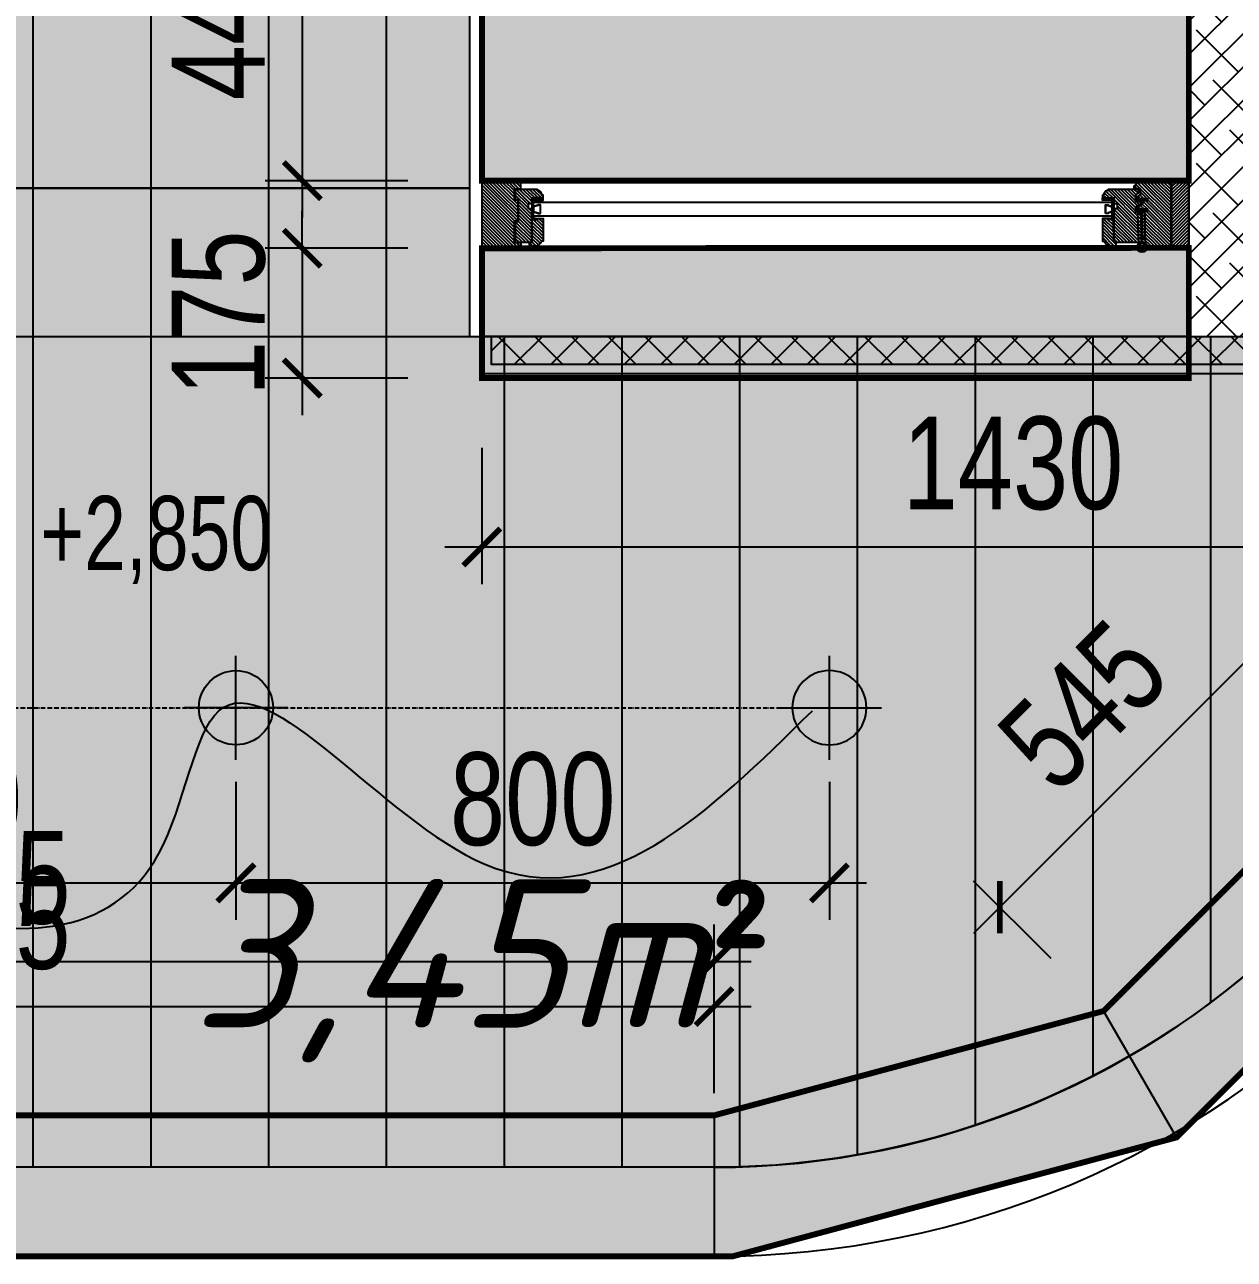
# Model space of a CAD drawing. Header units: metres. Extents: x -577923 to -19598, y 119734 to 247764.
# Drawn here: x -547382 to -545751, y 182324 to 183989 of the extents above; entities that cross this region are included whole.
import ezdxf
from ezdxf.enums import TextEntityAlignment as Align

# ---------------------------------------------------------------- set-up
doc = ezdxf.new("R2010")
doc.units = ezdxf.units.M
doc.linetypes.add('ACAD_ISO10W100', pattern=[18, 12, -3, 0, -3])
for name, color, linetype in [('ceiling', 232, 'Continuous'), ('ceiling dim', 4, 'Continuous'), ('dim', 4, 'Continuous'), ('doors & windows', 4, 'Continuous'), ('electricity', 61, 'Continuous'), ('floor', 172, 'Continuous'), ('floor hatch', 252, 'Continuous'), ('Gypsum_wall', 3, 'Continuous'), ('light', 230, 'Continuous'), ('Marks ceiling', 4, 'Continuous'), ('wall', 5, 'Continuous'), ('windows', 7, 'Continuous')]:
    doc.layers.add(name, color=color, linetype=linetype)
doc.styles.add('ISO', font='isocpeui.ttf')
doc.styles.add('KOTE', font='romrust.shx', dxfattribs={"width": 0.8})
doc.dimstyles.new('ayala 50', dxfattribs={"dimscale": 50, "dimtxt": 2.5, "dimasz": 1, "dimexe": 1, "dimexo": 2, "dimgap": 1, "dimtad": 1, "dimdec": 0, "dimzin": 9, "dimdsep": 46, "dimtxsty": 'KOTE', "dimblk": 'ARCHTICK', "dimcen": 0, "dimdle": 1, "dimclrd": 4, "dimclre": 4, "dimclrt": 3, "dimadec": 0, "dimazin": 0, "dimtfac": 0.666667, "dimtdec": 0, "dimtix": 1, "dimtmove": 2, "dimatfit": 0, "dimfxl": 1, "dimtvp": 1, "dimtolj": 1, "dimarcsym": 0})

# ---------------------------------------------------------------- blocks, each defined once
blk = doc.blocks.new('downlight')
at = {"color": 0}
for p, q in [((0, 10.5), (0, -10.5)), ((-10.5, 0), (10.5, 0))]:
    blk.add_line(p, q, dxfattribs=at)
blk.add_circle((0, 0), 7.5, dxfattribs=at)
blk = doc.blocks.new('_ArchTick')
at = {"color": 0, "linetype": 'ByBlock', "const_width": 0.15}
blk.add_lwpolyline([(-0.5, -0.5), (0.5, 0.5)], dxfattribs=at)
blk = doc.blocks.new('*D765')
at = {"layer": 'ceiling dim', "color": 4, "linetype": 'ByBlock', "lineweight": -2, "transparency": 16777216}
for p, q in [((-547896.7, 182967.8), (-547896.7, 182781.7)), ((-547096.7, 182967.8), (-547096.7, 182781.7)), ((-547946.7, 182831.7), (-547046.7, 182831.7))]:
    blk.add_line(p, q, dxfattribs=at)
at = {"layer": 'Defpoints', "color": 0, "linetype": 'ByBlock', "transparency": 16777216}
for p in [(-547896.7, 183067.8), (-547096.7, 183067.8), (-547096.7, 182831.7)]:
    blk.add_point(p, dxfattribs=at)
at = {"layer": 'ceiling dim', "color": 4, "linetype": 'ByBlock', "lineweight": -2, "transparency": 16777216, "xscale": 50, "yscale": 50, "zscale": 50, "rotation": 180}
blk.add_blockref('_ArchTick', (-547896.7, 182831.7), dxfattribs=at)
at = {"layer": 'ceiling dim', "color": 4, "linetype": 'ByBlock', "lineweight": -2, "transparency": 16777216, "xscale": 50, "yscale": 50, "zscale": 50}
blk.add_blockref('_ArchTick', (-547096.7, 182831.7), dxfattribs=at)
at = {"layer": 'ceiling dim', "color": 3, "linetype": 'ByBlock', "transparency": 16777216, "insert": (-547496.7, 182944.2), "char_height": 125, "attachment_point": 5, "style": 'KOTE'}
blk.add_mtext('\\A1;800', dxfattribs=at)
blk = doc.blocks.new('*D766')
at = {"layer": 'ceiling dim', "color": 4, "linetype": 'ByBlock', "lineweight": -2, "transparency": 16777216}
for p, q in [((-547096.7, 182967.8), (-547096.7, 182781.7)), ((-546296.7, 182967.8), (-546296.7, 182781.7)), ((-547146.7, 182831.7), (-546246.7, 182831.7))]:
    blk.add_line(p, q, dxfattribs=at)
at = {"layer": 'Defpoints', "color": 0, "linetype": 'ByBlock', "transparency": 16777216}
for p in [(-547096.7, 183067.8), (-546296.7, 183067.8), (-546296.7, 182831.7)]:
    blk.add_point(p, dxfattribs=at)
at = {"layer": 'ceiling dim', "color": 4, "linetype": 'ByBlock', "lineweight": -2, "transparency": 16777216, "xscale": 50, "yscale": 50, "zscale": 50, "rotation": 180}
blk.add_blockref('_ArchTick', (-547096.7, 182831.7), dxfattribs=at)
at = {"layer": 'ceiling dim', "color": 4, "linetype": 'ByBlock', "lineweight": -2, "transparency": 16777216, "xscale": 50, "yscale": 50, "zscale": 50}
blk.add_blockref('_ArchTick', (-546296.7, 182831.7), dxfattribs=at)
at = {"layer": 'ceiling dim', "color": 3, "linetype": 'ByBlock', "transparency": 16777216, "insert": (-546696.7, 182944.2), "char_height": 125, "attachment_point": 5, "style": 'KOTE'}
blk.add_mtext('\\A1;800', dxfattribs=at)
blk = doc.blocks.new('*D1176')
at = {"layer": 'Defpoints', "color": 0, "linetype": 'ByBlock', "transparency": 16777216}
for p in [(-546452.2, 182664.9), (-548484.7, 182448.3), (-546452.2, 182448.3)]:
    blk.add_point(p, dxfattribs=at)
at = {"layer": 'dim', "color": 4, "linetype": 'ByBlock', "lineweight": -2, "transparency": 16777216}
for p, q in [((-548484.7, 182548.3), (-548484.7, 182714.9)), ((-546452.2, 182548.3), (-546452.2, 182714.9)), ((-548534.7, 182664.9), (-546402.2, 182664.9))]:
    blk.add_line(p, q, dxfattribs=at)
at = {"layer": 'dim', "color": 4, "linetype": 'ByBlock', "lineweight": -2, "transparency": 16777216, "xscale": 50, "yscale": 50, "zscale": 50, "rotation": 180}
blk.add_blockref('_ArchTick', (-548484.7, 182664.9), dxfattribs=at)
at = {"layer": 'dim', "color": 4, "linetype": 'ByBlock', "lineweight": -2, "transparency": 16777216, "xscale": 50, "yscale": 50, "zscale": 50}
blk.add_blockref('_ArchTick', (-546452.2, 182664.9), dxfattribs=at)
at = {"layer": 'dim', "color": 3, "linetype": 'ByBlock', "transparency": 16777216, "insert": (-547468.4, 182777.4), "char_height": 125, "attachment_point": 5, "style": 'KOTE'}
blk.add_mtext('\\A1;2035', dxfattribs=at)
blk = doc.blocks.new('*D1178')
at = {"layer": 'Defpoints', "color": 0, "linetype": 'ByBlock', "transparency": 16777216}
for p in [(-546765.2, 183518.3), (-545333.3, 183518.3), (-546765.2, 183284.5)]:
    blk.add_point(p, dxfattribs=at)
at = {"layer": 'dim', "color": 4, "linetype": 'ByBlock', "lineweight": -2, "transparency": 16777216}
for p, q in [((-546765.2, 183418.3), (-546765.2, 183234.5)), ((-545333.3, 183418.3), (-545333.3, 183234.5)), ((-545283.3, 183284.5), (-546815.2, 183284.5))]:
    blk.add_line(p, q, dxfattribs=at)
at = {"layer": 'dim', "color": 4, "linetype": 'ByBlock', "lineweight": -2, "transparency": 16777216, "xscale": 50, "yscale": 50, "zscale": 50, "rotation": 180}
blk.add_blockref('_ArchTick', (-546765.2, 183284.5), dxfattribs=at)
at = {"layer": 'dim', "color": 4, "linetype": 'ByBlock', "lineweight": -2, "transparency": 16777216, "xscale": 50, "yscale": 50, "zscale": 50}
blk.add_blockref('_ArchTick', (-545333.3, 183284.5), dxfattribs=at)
at = {"layer": 'dim', "color": 3, "linetype": 'ByBlock', "transparency": 16777216, "insert": (-546049.2, 183397), "char_height": 125, "attachment_point": 5, "style": 'KOTE'}
blk.add_mtext('\\A1;1430', dxfattribs=at)
blk = doc.blocks.new('Joint-K7335')
at = {"layer": 'windows', "color": 7}
for points in [[(3.9, 10.7, -0.206505), (4.5, 11.8, -0.277528), (4.6, 11.7), (4.7, 11.5, 0.626267), (5.4, 11.5, 0.131441), (5.5, 11.7), (5.5, 18, 0.509109), (4.6, 18.4, -0.294424), (2, 18.3, 0.173488), (1.3, 18.5), (0, 18.5), (0, 2.1, 0.415334), (1.2, 0.9, 0.048115), (1.5, 0.9, 0.113375), (1.5, 1), (4, 2.8, 0.235966), (4, 2.9), (4, 3.3, 0.247659), (4, 3.4, 0.287937), (3.6, 3.4), (1.8, 2.3, -0.576722), (1.5, 2.5), (1.5, 3.3, -0.235966), (1.6, 3.5), (4, 5.3, 0.235966), (4, 5.3), (4, 5.7, 0.247659), (4, 5.8, 0.287937), (3.6, 5.8), (1.8, 4.8, -0.576722), (1.5, 5), (1.5, 6.3, -0.384094), (2.6, 7.5, -0.021813), (2.7, 7.5), (6.5, 7.5), (6.5, 7.6, 0.333043), (5.7, 8.5, -0.293245), (5.3, 8.9, 0.008528), (5.2, 9.3, 0.265517), (5, 9.5, 0.023748), (4.8, 9.5, -0.356149), (3.9, 10.7, -0.356149)], [(3.2, 10.8, 0.355005), (4.6, 8.8, -0.567624), (4.7, 8.8, -0.24708), (4.4, 8.7), (2.2, 9, -0.351704), (1.2, 10.1), (1.2, 12.9, -0.414214), (1.5, 13.2), (1.6, 13.2, 0.277073), (1.9, 13.4), (3.7, 16.8, -0.041112), (3.8, 17), (4.1, 17.7, -0.50666), (4.6, 17.7, -0.2771), (4.6, 17.5), (4.6, 13.3, 0.213422), (4.7, 13.1, -0.886227), (4.4, 12.6, 0.250571), (3.2, 10.8)]]:
    blk.add_lwpolyline(points, format="xyb", dxfattribs=at)
blk.add_lwpolyline([(1.6, 17.8, 0.632714), (1, 17.6), (1, 14.2, 0.78091), (1.6, 14.1), (3.2, 17.1, -0.117333), (3.3, 17.2, 1.218085), (3, 17.5, -0.285776), (2.7, 17.3, -0.145588)], format="xyb", close=True, dxfattribs=at)
blk = doc.blocks.new('*D1210')
at = {"layer": 'Defpoints', "color": 0, "linetype": 'ByBlock', "transparency": 16777216}
for p in [(-546765.2, 183687.2), (-547007.3, 183512.2), (-546765.2, 183512.2)]:
    blk.add_point(p, dxfattribs=at)
at = {"layer": 'windows', "color": 4, "linetype": 'ByBlock', "lineweight": -2, "transparency": 16777216}
for p, q in [((-547007.3, 183687.2), (-547007.3, 183737.2)), ((-546865.2, 183687.2), (-547057.3, 183687.2)), ((-547007.3, 183687.2), (-547007.3, 183512.2)), ((-546865.2, 183512.2), (-547057.3, 183512.2)), ((-547007.3, 183512.2), (-547007.3, 183462.2))]:
    blk.add_line(p, q, dxfattribs=at)
at = {"layer": 'windows', "color": 4, "linetype": 'ByBlock', "lineweight": -2, "transparency": 16777216, "xscale": 50, "yscale": 50, "zscale": 50}
for p, rotation in [((-547007.3, 183687.2), 270), ((-547007.3, 183512.2), 90)]:
    blk.add_blockref('_ArchTick', p, dxfattribs=dict(at, rotation=rotation))
at = {"layer": 'windows', "color": 3, "linetype": 'ByBlock', "transparency": 16777216, "insert": (-547119.8, 183599.7), "char_height": 125, "attachment_point": 5, "rotation": 90, "style": 'KOTE'}
blk.add_mtext('\\A1;175', dxfattribs=at)
blk = doc.blocks.new('*D1211')
at = {"layer": 'Defpoints', "color": 0, "linetype": 'ByBlock', "transparency": 16777216}
for p in [(-546765.2, 184218.3), (-547007.3, 183778.3), (-546765.2, 183778.3)]:
    blk.add_point(p, dxfattribs=at)
at = {"layer": 'windows', "color": 4, "linetype": 'ByBlock', "lineweight": -2, "transparency": 16777216}
for p, q in [((-547007.3, 184268.3), (-547007.3, 183728.3)), ((-546865.2, 184218.3), (-547057.3, 184218.3)), ((-546865.2, 183778.3), (-547057.3, 183778.3))]:
    blk.add_line(p, q, dxfattribs=at)
at = {"layer": 'windows', "color": 4, "linetype": 'ByBlock', "lineweight": -2, "transparency": 16777216, "xscale": 50, "yscale": 50, "zscale": 50}
for p, rotation in [((-547007.3, 184218.3), 90), ((-547007.3, 183778.3), 270)]:
    blk.add_blockref('_ArchTick', p, dxfattribs=dict(at, rotation=rotation))
at = {"layer": 'windows', "color": 3, "linetype": 'ByBlock', "transparency": 16777216, "insert": (-547119.8, 183998.3), "char_height": 125, "attachment_point": 5, "rotation": 90, "style": 'KOTE'}
blk.add_mtext('\\A1;440', dxfattribs=at)
blk = doc.blocks.new('*D1224')
at = {"layer": 'Defpoints', "color": 0, "linetype": 'ByBlock', "transparency": 16777216}
for p in [(-546452.2, 182725.7), (-548484.7, 182518.3), (-546452.2, 182518.3)]:
    blk.add_point(p, dxfattribs=at)
at = {"layer": 'windows', "color": 4, "linetype": 'ByBlock', "lineweight": -2, "transparency": 16777216}
for p, q in [((-548484.7, 182618.3), (-548484.7, 182775.7)), ((-546452.2, 182618.3), (-546452.2, 182775.7)), ((-548534.7, 182725.7), (-546402.2, 182725.7))]:
    blk.add_line(p, q, dxfattribs=at)
at = {"layer": 'windows', "color": 4, "linetype": 'ByBlock', "lineweight": -2, "transparency": 16777216, "xscale": 50, "yscale": 50, "zscale": 50, "rotation": 180}
blk.add_blockref('_ArchTick', (-548484.7, 182725.7), dxfattribs=at)
at = {"layer": 'windows', "color": 4, "linetype": 'ByBlock', "lineweight": -2, "transparency": 16777216, "xscale": 50, "yscale": 50, "zscale": 50}
blk.add_blockref('_ArchTick', (-546452.2, 182725.7), dxfattribs=at)
at = {"layer": 'windows', "color": 3, "linetype": 'ByBlock', "transparency": 16777216, "insert": (-547468.4, 182838.2), "char_height": 125, "attachment_point": 5, "style": 'KOTE'}
blk.add_mtext('\\A1;2035', dxfattribs=at)
blk = doc.blocks.new('*D1225')
at = {"layer": 'Defpoints', "color": 0, "linetype": 'ByBlock', "transparency": 16777216}
for p in [(-545542.8, 183043.3), (-546067.1, 182798.9), (-545927.2, 182658.9)]:
    blk.add_point(p, dxfattribs=at)
at = {"layer": 'windows', "color": 4, "linetype": 'ByBlock', "lineweight": -2, "transparency": 16777216}
for p, q in [((-545647.4, 183218.6), (-546102.5, 182763.5)), ((-545613.5, 183114), (-545718.1, 183218.6)), ((-545997.9, 182729.7), (-546102.5, 182834.2))]:
    blk.add_line(p, q, dxfattribs=at)
at = {"layer": 'windows', "color": 4, "linetype": 'ByBlock', "lineweight": -2, "transparency": 16777216, "xscale": 50, "yscale": 50, "zscale": 50}
for p, rotation in [((-545682.8, 183183.2), 45.0000000000195), ((-546067.1, 182798.9), 225.0000000000195)]:
    blk.add_blockref('_ArchTick', p, dxfattribs=dict(at, rotation=rotation))
at = {"layer": 'windows', "color": 3, "linetype": 'ByBlock', "transparency": 16777216, "insert": (-545954.5, 183070.6), "char_height": 125, "attachment_point": 5, "rotation": 45, "style": 'KOTE'}
blk.add_mtext('\\A1;545', dxfattribs=at)

msp = doc.modelspace()

# ---------------------------------------------------------------- hatches: boundary and pattern name
at = {"layer": 'doors & windows'}
h = msp.add_hatch(dxfattribs=at)
h.set_pattern_fill('ANSI31', color=4, angle=-90, style=0)
h.set_pattern_definition([(135, (-422780.3542, 176625.2878), (2.24506403, 2.24506403), [])])
edge = h.paths.add_edge_path()
edge.add_line((-546698, 183755.2), (-546682.7, 183755.2))
edge.add_line((-546682.7, 183755.2), (-546682.7, 183759))
edge.add_line((-546682.7, 183759), (-546684.2, 183759))
edge.add_arc((-546690.2, 183759), 6, 0, 90)
edge.add_line((-546690.2, 183765), (-546690.2, 183766.5))
edge.add_line((-546690.2, 183766.5), (-546720.2, 183766.5))
edge.add_line((-546720.2, 183766.5), (-546720.2, 183753))
edge.add_line((-546720.2, 183753), (-546716.4, 183753))
edge.add_line((-546716.4, 183753), (-546716.4, 183723))
edge.add_line((-546716.4, 183723), (-546720.2, 183723))
edge.add_line((-546720.2, 183723), (-546720.2, 183695.5))
edge.add_line((-546720.2, 183695.5), (-546698, 183695.5))
edge.add_line((-546698, 183695.5), (-546698, 183740.2))
edge.add_line((-546698, 183740.2), (-546702.5, 183740.2))
edge.add_line((-546702.5, 183740.2), (-546702.5, 183747.7))
edge.add_line((-546702.5, 183747.7), (-546698, 183747.7))
edge.add_line((-546698, 183747.7), (-546698, 183755.2))
h.paths.add_polyline_path([(-546712.7, 183767.5), (-546712.7, 183778.3), (-546765.2, 183778.3), (-546765.2, 183687.2), (-546712.7, 183687.2), (-546712.7, 183694.5), (-546721.2, 183694.5), (-546721.2, 183724), (-546716.4, 183724), (-546716.4, 183752), (-546721.2, 183752), (-546721.2, 183767.5)])
edge = h.paths.add_edge_path()
edge.add_line((-546697.3, 183725.8), (-546692, 183725.8))
edge.add_line((-546692, 183725.8), (-546692, 183727.3))
edge.add_line((-546692, 183727.3), (-546682.7, 183727.3))
edge.add_line((-546682.7, 183727.3), (-546682.7, 183696.8))
edge.add_arc((-546682.7, 183692.9), 3.87, 88.7048, 161.2792)
edge.add_arc((-546690.1, 183695.4), 3.87, 268.7048, 341.2792, ccw=False)
edge.add_line((-546690.2, 183691.5), (-546690.2, 183690.2))
edge.add_line((-546690.2, 183690.2), (-546700.5, 183690.2))
edge.add_line((-546700.5, 183690.2), (-546701.4, 183695.3))
edge.add_line((-546701.4, 183695.3), (-546697.3, 183695.3))
edge.add_line((-546697.3, 183695.3), (-546697.3, 183725.8))
h = msp.add_hatch(dxfattribs=at)
h.set_pattern_fill('ANSI31', color=4, angle=-90, style=0)
h.set_pattern_definition([(135, (-422822.8542, 176625.2878), (2.24506403, 2.24506403), [])])
edge = h.paths.add_edge_path()
edge.add_line((-545877.2, 183750), (-545883.5, 183750))
edge.add_line((-545883.5, 183750), (-545883.5, 183759.7))
edge.add_line((-545883.5, 183759.7), (-545880.5, 183761.5))
edge.add_arc((-545881.3, 183762.8), 1.5, 300.1137, 360)
edge.add_line((-545879.8, 183762.8), (-545879.8, 183766.1))
edge.add_line((-545879.8, 183766.1), (-545880.2, 183766.5))
edge.add_line((-545880.2, 183766.5), (-545921, 183766.5))
edge.add_line((-545921, 183766.5), (-545921, 183765))
edge.add_arc((-545921, 183759), 6, 90, 180)
edge.add_line((-545927, 183759), (-545928.5, 183759))
edge.add_line((-545928.5, 183759), (-545928.5, 183755.2))
edge.add_line((-545928.5, 183755.2), (-545913.2, 183755.2))
edge.add_line((-545913.2, 183755.2), (-545913.2, 183747.7))
edge.add_line((-545913.2, 183747.7), (-545908.7, 183747.7))
edge.add_line((-545908.7, 183747.7), (-545908.7, 183740.2))
edge.add_line((-545908.7, 183740.2), (-545913.2, 183740.2))
edge.add_line((-545913.2, 183740.2), (-545913.2, 183695.5))
edge.add_line((-545913.2, 183695.5), (-545876.4, 183695.5))
edge.add_line((-545876.4, 183695.5), (-545876, 183695.9))
edge.add_line((-545876, 183695.9), (-545876.6, 183735.7))
edge.add_line((-545876.6, 183735.7), (-545876.9, 183736.1))
edge.add_line((-545876.9, 183736.1), (-545883.5, 183736.1))
edge.add_line((-545883.5, 183736.1), (-545883.5, 183742.9))
edge.add_line((-545883.5, 183742.9), (-545876.8, 183747))
edge.add_line((-545876.8, 183747), (-545876.8, 183749.6))
edge.add_line((-545876.8, 183749.6), (-545877.2, 183750))
edge = h.paths.add_edge_path()
edge.add_line((-545913.9, 183726), (-545919.2, 183726))
edge.add_line((-545919.2, 183726), (-545919.2, 183727.5))
edge.add_line((-545919.2, 183727.5), (-545928.5, 183727.5))
edge.add_line((-545928.5, 183727.5), (-545928.5, 183697))
edge.add_arc((-545928.4, 183693.1), 3.87, 18.7208, 91.2952, ccw=False)
edge.add_arc((-545921.1, 183695.6), 3.87, 198.7208, 271.2952)
edge.add_line((-545921, 183691.7), (-545921, 183690.2))
edge.add_line((-545921, 183690.2), (-545910.7, 183690.2))
edge.add_line((-545910.7, 183690.2), (-545909.8, 183695.5))
edge.add_line((-545909.8, 183695.5), (-545913.5, 183695.5))
edge.add_line((-545913.5, 183695.5), (-545913.9, 183726))
edge = h.paths.add_edge_path()
edge.add_line((-545874.9, 183734.8), (-545874.9, 183695.5))
edge.add_arc((-545874.9, 183688.7), 6.75, 0, 90, ccw=False)
edge.add_line((-545868.2, 183688.7), (-545868.2, 183687.8))
edge.add_line((-545868.2, 183687.8), (-545835.2, 183687.8))
edge.add_line((-545835.2, 183687.8), (-545835.2, 183778.3))
edge.add_line((-545835.2, 183778.3), (-545878.7, 183778.3))
edge.add_line((-545878.7, 183778.3), (-545878.7, 183776.8))
edge.add_arc((-545878.7, 183770.8), 6, 90, 180)
edge.add_line((-545884.7, 183770.8), (-545886.2, 183770.8))
edge.add_line((-545886.2, 183770.8), (-545886.2, 183767.6))
edge.add_line((-545886.2, 183767.6), (-545877.9, 183767.6))
edge.add_line((-545877.9, 183767.6), (-545877.9, 183758.6))
edge.add_line((-545877.9, 183758.6), (-545881.7, 183756.4))
edge.add_line((-545881.7, 183756.4), (-545881.7, 183754.5))
edge.add_line((-545881.7, 183754.5), (-545881.3, 183754.1))
edge.add_line((-545881.3, 183754.1), (-545867.8, 183754.1))
edge.add_line((-545867.8, 183754.1), (-545867.8, 183751.1))
edge.add_line((-545867.8, 183751.1), (-545873.4, 183751.1))
edge.add_line((-545873.4, 183751.1), (-545873.4, 183748.6))
edge.add_line((-545873.4, 183748.6), (-545874.9, 183748.6))
edge.add_line((-545874.9, 183748.6), (-545874.9, 183746.5))
edge.add_line((-545874.9, 183746.5), (-545881.7, 183742.5))
edge.add_line((-545881.7, 183742.5), (-545881.7, 183740.6))
edge.add_line((-545881.7, 183740.6), (-545881.3, 183740.2))
edge.add_line((-545881.3, 183740.2), (-545867.8, 183740.2))
edge.add_line((-545867.8, 183740.2), (-545867.8, 183737.2))
edge.add_line((-545867.8, 183737.2), (-545873.4, 183737.2))
edge.add_line((-545873.4, 183737.2), (-545873.4, 183734.8))
h = msp.add_hatch(dxfattribs=at)
h.set_pattern_fill('ANSI31', color=4, angle=-1e-14, style=0)
h.paths.add_polyline_path([(-545812.2, 183778.3), (-545836.4, 183778.3), (-545836.4, 183687.8), (-545812.2, 183687.8)])
at = {"layer": 'doors & windows', "ltscale": 10}
h = msp.add_hatch(dxfattribs=at)
h.set_pattern_fill('BRASS', color=4, scale=0.225, angle=-135, style=0)
h.set_pattern_definition([(315, (-548694.9339, 183151.0607), (1.0102788, 1.0102788), []), (315, (-548694.4288, 183151.5659), (1.0102788, 1.0102788), [0.714375, -0.3571875])])
h.paths.add_polyline_path([(-546694.7, 183755.2), (-546694.7, 183752.2), (-546685.7, 183752.2), (-546685.7, 183755.2)])
h = msp.add_hatch(dxfattribs=at)
h.set_pattern_fill('ANGLE', color=4, scale=0.1125, angle=-135, style=0)
h.set_pattern_definition([(315, (-548694.9339, 183151.0607), (0.55565335, 0.55565335), [0.5715, -0.2143125]), (45, (-548694.9339, 183151.0607), (-0.55565335, 0.55565335), [0.5715, -0.2143125])])
h.paths.add_polyline_path([(-546685.7, 183755.2), (-546685.7, 183752.2), (-546682.7, 183752.2), (-546682.7, 183755.2)])
h = msp.add_hatch(dxfattribs=at)
h.set_pattern_fill('ANGLE', color=4, scale=0.1125, angle=-135, style=0)
h.set_pattern_definition([(225, (-543916.2561, 183151.0607), (-0.55565335, 0.55565335), [0.5715, -0.2143125]), (135, (-543916.2561, 183151.0607), (0.55565335, 0.55565335), [0.5715, -0.2143125])])
h.paths.add_polyline_path([(-545925.5, 183755.2), (-545925.5, 183752.2), (-545928.5, 183752.2), (-545928.5, 183755.2)])
h = msp.add_hatch(dxfattribs=at)
h.set_pattern_fill('BRASS', color=4, scale=0.225, angle=-135, style=0)
h.set_pattern_definition([(225, (-543916.256, 183151.0607), (-1.0102788, 1.0102788), []), (225, (-543916.7612, 183151.5659), (-1.0102788, 1.0102788), [0.714375, -0.3571875])])
h.paths.add_polyline_path([(-545916.5, 183755.2), (-545916.5, 183752.2), (-545925.5, 183752.2), (-545925.5, 183755.2)])
h = msp.add_hatch(dxfattribs=at)
h.set_pattern_fill('ANGLE', color=4, scale=0.1125, angle=-135, style=0)
h.set_pattern_definition([(315, (-548694.9339, 183141.3107), (0.55565335, 0.55565335), [0.5715, -0.2143125]), (45, (-548694.9339, 183141.3107), (-0.55565335, 0.55565335), [0.5715, -0.2143125])])
edge = h.paths.add_edge_path()
edge.add_line((-546698, 183727.5), (-546695.8, 183727.5))
edge.add_line((-546695.8, 183727.5), (-546695.8, 183729))
edge.add_ellipse((-546696.9, 183728.7), major_axis=(-0.823, 0.823), ratio=1, start_angle=239.793, end_angle=390.207)
edge.add_line((-546698, 183729), (-546698, 183727.5))
h = msp.add_hatch(dxfattribs=at)
h.set_pattern_fill('ANGLE', color=4, scale=0.1125, angle=-135, style=0)
h.set_pattern_definition([(315, (-548699.0589, 183141.3107), (0.55565335, 0.55565335), [0.5715, -0.2143125]), (45, (-548699.0589, 183141.3107), (-0.55565335, 0.55565335), [0.5715, -0.2143125])])
edge = h.paths.add_edge_path()
edge.add_line((-546697.6, 183726), (-546693.2, 183726))
edge.add_ellipse((-546693.7, 183726.7), major_axis=(0.663, 0.663), ratio=1, start_angle=261.8699, end_angle=368.1301)
edge.add_line((-546693.2, 183727.5), (-546697.6, 183727.5))
edge.add_ellipse((-546697.1, 183726.7), major_axis=(0.655, 0.655), ratio=1, start_angle=80.8841, end_angle=189.1159)
h = msp.add_hatch(dxfattribs=at)
h.set_pattern_fill('ANGLE', color=4, scale=0.1125, angle=-135, style=0)
h.set_pattern_definition([(225, (-543912.1311, 183141.3107), (-0.55565335, 0.55565335), [0.5715, -0.2143125]), (135, (-543912.1311, 183141.3107), (0.55565335, 0.55565335), [0.5715, -0.2143125])])
edge = h.paths.add_edge_path()
edge.add_line((-545913.5, 183726), (-545918, 183726))
edge.add_ellipse((-545917.5, 183726.7), major_axis=(-0.663, 0.663), ratio=1, start_angle=-8.1301, end_angle=98.1301, ccw=False)
edge.add_line((-545918, 183727.5), (-545913.5, 183727.5))
edge.add_ellipse((-545914.1, 183726.7), major_axis=(-0.655, 0.655), ratio=1, start_angle=170.8841, end_angle=279.1159, ccw=False)
h = msp.add_hatch(dxfattribs=at)
h.set_pattern_fill('ANGLE', color=4, scale=0.1125, angle=-135, style=0)
h.set_pattern_definition([(225, (-543916.2561, 183141.3107), (-0.55565335, 0.55565335), [0.5715, -0.2143125]), (135, (-543916.2561, 183141.3107), (0.55565335, 0.55565335), [0.5715, -0.2143125])])
edge = h.paths.add_edge_path()
edge.add_line((-545913.2, 183727.5), (-545915.4, 183727.5))
edge.add_line((-545915.4, 183727.5), (-545915.4, 183729))
edge.add_ellipse((-545914.3, 183728.7), major_axis=(0.823, 0.823), ratio=1, start_angle=-30.207, end_angle=120.207, ccw=False)
edge.add_line((-545913.2, 183729), (-545913.2, 183727.5))
at = {"layer": 'floor hatch'}
h = msp.add_hatch(dxfattribs=at)
h.set_pattern_fill('ANSI31', color=256, scale=50, angle=45, style=0)
h.paths.add_polyline_path([(-548272.2, 187673.3), (-547522.2, 187673.3), (-547522.2, 187693.3), (-546592.2, 187693.3), (-546592.2, 187673.3), (-545412.2, 187673.3), (-545412.2, 187488.3), (-544867.2, 187488.3), (-544867.2, 187888.3), (-540992.2, 187888.3), (-540992.2, 187478.3), (-540832.2, 187478.3), (-540832.2, 187283), (-540487.4, 187283), (-540487.9, 186493.3), (-540637.2, 186493.3), (-540637.2, 185638.3), (-540832.2, 185638.3), (-540832.2, 184738.3), (-540992.2, 184738.3), (-540992.2, 184238.3), (-544867.2, 184238.3), (-544867.2, 184818.3), (-545412.2, 184818.3), (-545412.2, 184188.3), (-545817.2, 184188.3), (-545817.2, 184008.3), (-546781.7, 184008.3), (-546781.7, 183768.3), (-547472.7, 183768.3), (-547472.7, 184188.3), (-548272.2, 184188.3)])
at = {"layer": 'floor hatch', "linetype": 'ByBlock', "true_color": 0xcfcfb4}
msp.add_hatch(color=9, dxfattribs=at).paths.add_polyline_path([(-548272.2, 187673.3), (-547522.2, 187673.3), (-547522.2, 187693.3), (-546592.2, 187693.3), (-546592.2, 187673.3), (-545412.2, 187673.3), (-545412.2, 187488.3), (-544867.2, 187488.3), (-544867.2, 187888.3), (-540992.2, 187888.3), (-540992.2, 187478.3), (-540832.2, 187478.3), (-540832.2, 187283), (-540487.4, 187283), (-540487.9, 186493.3), (-540637.2, 186493.3), (-540637.2, 185638.3), (-540832.2, 185638.3), (-540832.2, 184738.3), (-540992.2, 184738.3), (-540992.2, 184238.3), (-544867.2, 184238.3), (-544867.2, 184818.3), (-545412.2, 184818.3), (-545412.2, 184188.3), (-545817.2, 184188.3), (-545817.2, 184008.3), (-546781.7, 184008.3), (-546781.7, 183768.3), (-547472.7, 183768.3), (-547472.7, 184188.3), (-548272.2, 184188.3)])
at = {"layer": 'floor hatch'}
h = msp.add_hatch(dxfattribs=at)
h.set_pattern_fill('ANSI31', color=256, scale=50, angle=45, style=0)
edge = h.paths.add_edge_path()
edge.add_line((-548497.2, 183568.3), (-547472.7, 183568.3))
edge.add_line((-547472.7, 183568.3), (-547472.7, 183768.3))
edge.add_line((-547472.7, 183768.3), (-546781.7, 183768.3))
edge.add_line((-546781.7, 183768.3), (-546781.7, 183568.3))
edge.add_line((-546781.7, 183568.3), (-545332.2, 183568.3))
edge.add_arc((-546452.2, 183568.3), 1120, -90, 0, ccw=False)
edge.add_line((-546452.2, 182448.3), (-548497.2, 182448.3))
edge.add_line((-548497.2, 182448.3), (-548497.2, 183568.3))
at = {"layer": 'floor hatch', "linetype": 'ByBlock', "true_color": 0xcfcfb4}
h = msp.add_hatch(color=9, dxfattribs=at)
edge = h.paths.add_edge_path()
edge.add_line((-548497.2, 183568.3), (-547472.7, 183568.3))
edge.add_line((-547472.7, 183568.3), (-547472.7, 183768.3))
edge.add_line((-547472.7, 183768.3), (-546781.7, 183768.3))
edge.add_line((-546781.7, 183768.3), (-546781.7, 183568.3))
edge.add_line((-546781.7, 183568.3), (-545332.2, 183568.3))
edge.add_arc((-546452.2, 183568.3), 1120, -90, 0, ccw=False)
edge.add_line((-546452.2, 182448.3), (-548497.2, 182448.3))
edge.add_line((-548497.2, 182448.3), (-548497.2, 183568.3))
at = {"layer": 'Gypsum_wall'}
h = msp.add_hatch(dxfattribs=at)
h.set_pattern_fill('ANSI37', color=0, scale=11, style=0)
h.paths.add_polyline_path([(-545332.8, 183530.8, 0.008372), (-545332.2, 183568.3), (-545812.2, 183568.3), (-546752.7, 183568.3), (-546752.7, 183530.8)])
h.paths.add_polyline_path([(-548497.2, 183568.3), (-548497.2, 183530.8), (-547497.7, 183530.8), (-547497.7, 183568.3)])
at = {"layer": 'wall'}
h = msp.add_hatch(dxfattribs=at)
h.set_pattern_fill('ANSI38', color=4, scale=10, style=0)
h.set_pattern_definition([(45, (-156159.57, 62444.687), (-22.4506403, 22.4506403), []), (135, (-156159.57, 62444.687), (-67.351921, 22.4506403), [79.375, -47.625])])
h.paths.add_polyline_path([(-545307.2, 184068.3), (-545812.2, 184068.3), (-545812.2, 183568.3), (-540267.2, 183568.3), (-540267.2, 185563.3), (-540637.2, 185563.3), (-540637.2, 184703.3), (-540472.2, 184703.3), (-540472.2, 184013.3), (-540877.2, 184013.3), (-540877.2, 184068.3), (-544902.2, 184068.3), (-544902.2, 184013.3), (-545307.2, 184013.3)])
at = {"layer": 'windows', "linetype": 'ByBlock', "true_color": 0xc0cace}
for points in [[(-546765.2, 183778.3), (-546765.2, 184218.3), (-545812.2, 184218.3), (-545792.2, 184218.3), (-545792.2, 184188.3), (-545812.2, 184188.3), (-545812.2, 183778.3)], [(-546765.2, 183687.2), (-546765.2, 183512.2), (-545812.2, 183512.2), (-545812.2, 183687.8)], [(-548484.7, 182518.3), (-546452.2, 182518.3), (-545927.2, 182658.9), (-545542.8, 183043.3), (-545403.3, 183518.3), (-545207.1, 183518.3), (-545374.3, 182943.1), (-545828.8, 182488.6), (-546427.1, 182328.3), (-548484.7, 182328.3)]]:
    msp.add_hatch(color=9, dxfattribs=at).paths.add_polyline_path(points)

# ---------------------------------------------------------------- linework, layer by layer
at = {"color": 150, "linetype": 'ByBlock', "true_color": 0x229ef7}
for p, q in [((-545927.2, 182658.9), (-545542.8, 183043.3)), ((-546452.2, 182518.3), (-545927.2, 182658.9))]:
    msp.add_line(p, q, dxfattribs=at)
msp.add_lwpolyline([(-548497.2, 182518.3), (-546452.2, 182518.3)], dxfattribs=at)
at = {"layer": 'ceiling'}
msp.add_lwpolyline([(-548497.2, 182448.3), (-548497.2, 183568.3), (-545332.2, 183568.3, -0.414214), (-546452.2, 182448.3), (-548497.2, 182448.3)], format="xyb", dxfattribs=at)
at = {"layer": 'doors & windows', "color": 8}
for p, q in [((-545878.7, 183778.3), (-546712.7, 183778.3)), ((-546712.7, 183687.2), (-545881.7, 183687.2))]:
    msp.add_line(p, q, dxfattribs=at)
at = {"layer": 'doors & windows'}
for p, q in [((-546720.2, 183753), (-546716.4, 183753)), ((-546695.8, 183727.5), (-546695.8, 183752.2)), ((-545873.4, 183734.8), (-545874.9, 183734.8)), ((-546712.7, 183695.5), (-546712.7, 183687.2))]:
    msp.add_line(p, q, dxfattribs=at)
at = {"layer": 'doors & windows', "color": 4, "ltscale": 10}
for p, q in [((-546695.8, 183753), (-546698, 183729.7)), ((-546698, 183753), (-546695.8, 183729.7)), ((-545913.2, 183753), (-545915.4, 183729.7)), ((-545915.4, 183753), (-545913.2, 183729.7)), ((-545915.4, 183727.5), (-545915.4, 183752.2)), ((-545880, 183701.1), (-545879.7, 183694.2)), ((-545871.2, 183701.3), (-545871.2, 183694.4))]:
    msp.add_line(p, q, dxfattribs=at)
at = {"layer": 'doors & windows', "color": 7}
for p, q in [((-545915.4, 183749), (-546695.8, 183749)), ((-545915.4, 183730.7), (-546695.8, 183730.7))]:
    msp.add_line(p, q, dxfattribs=at)
msp.add_lwpolyline([(-546712.7, 183767.5), (-546712.7, 183778.3), (-546765.2, 183778.3), (-546765.2, 183687.2), (-546712.7, 183687.2), (-546712.7, 183694.5), (-546721.2, 183694.5), (-546721.2, 183724), (-546716.4, 183724), (-546716.4, 183752), (-546721.2, 183752), (-546721.2, 183767.5), (-546712.7, 183767.5)], dxfattribs=at)
for points in [[(-545874.9, 183734.8), (-545874.9, 183695.5, -0.414214), (-545868.2, 183688.7), (-545868.2, 183687.8), (-545835.2, 183687.8), (-545835.2, 183778.3), (-545878.7, 183778.3), (-545878.7, 183776.8, 0.414214), (-545884.7, 183770.8), (-545886.2, 183770.8), (-545886.2, 183767.6), (-545877.9, 183767.6), (-545877.9, 183758.6), (-545881.7, 183756.4), (-545881.7, 183754.5), (-545881.3, 183754.1), (-545867.8, 183754.1), (-545867.8, 183751.1), (-545873.4, 183751.1), (-545873.4, 183748.6), (-545874.9, 183748.6), (-545874.9, 183746.5), (-545881.7, 183742.5), (-545881.7, 183740.6), (-545881.3, 183740.2), (-545867.8, 183740.2), (-545867.8, 183737.2), (-545873.4, 183737.2), (-545873.4, 183734.8)], [(-546698, 183755.2), (-546682.7, 183755.2), (-546682.7, 183759), (-546684.2, 183759, 0.414214), (-546690.2, 183765), (-546690.2, 183766.5), (-546720.2, 183766.5), (-546720.2, 183753), (-546716.4, 183753), (-546716.4, 183723), (-546720.2, 183723), (-546720.2, 183695.5), (-546698, 183695.5), (-546698, 183740.2), (-546702.5, 183740.2), (-546702.5, 183747.7), (-546698, 183747.7), (-546698, 183755.2)]]:
    msp.add_lwpolyline(points, format="xyb", dxfattribs=at)
for points in [[(-545812.2, 183778.3), (-545836.4, 183778.3), (-545836.4, 183687.8), (-545812.2, 183687.8)], [(-546686, 183733.9), (-546686, 183745.9), (-546689.8, 183745.9), (-546689.8, 183745.1), (-546695.8, 183743.3), (-546695.8, 183736.4), (-546689.8, 183734.6), (-546689.8, 183733.9)], [(-546686.4, 183734.2), (-546686.4, 183745.5), (-546689.4, 183745.5), (-546689.4, 183744.9), (-546695.4, 183743), (-546695.4, 183736.7), (-546689.4, 183734.9), (-546689.4, 183734.2)], [(-545924.4, 183733.9), (-545924.4, 183745.9), (-545920.7, 183745.9), (-545920.7, 183745.1), (-545915.4, 183743.3), (-545915.4, 183736.4), (-545920.7, 183734.6), (-545920.7, 183733.9)], [(-545924, 183734.2), (-545924, 183745.5), (-545921, 183745.5), (-545921, 183744.9), (-545915.8, 183743), (-545915.8, 183736.7), (-545921, 183734.9), (-545921, 183734.2)]]:
    msp.add_lwpolyline(points, close=True, dxfattribs=at)
for points in [[(-545877.2, 183750), (-545883.5, 183750), (-545883.5, 183759.7), (-545880.5, 183761.5, 0.267417), (-545879.8, 183762.8), (-545879.8, 183766.1), (-545880.2, 183766.5), (-545921, 183766.5), (-545921, 183765, 0.414214), (-545927, 183759), (-545928.5, 183759), (-545928.5, 183755.2), (-545913.2, 183755.2), (-545913.2, 183747.7), (-545908.7, 183747.7), (-545908.7, 183740.2), (-545913.2, 183740.2), (-545913.2, 183695.5), (-545876.4, 183695.5), (-545876, 183695.9), (-545876.6, 183735.7), (-545876.9, 183736.1), (-545883.5, 183736.1), (-545883.5, 183742.9), (-545876.8, 183747), (-545876.8, 183749.6)], [(-546697.3, 183725.8), (-546692, 183725.8), (-546692, 183727.3), (-546682.7, 183727.3), (-546682.7, 183696.8, 0.327693), (-546686.4, 183694.1, -0.327693), (-546690.2, 183691.5), (-546690.2, 183690.2), (-546700.5, 183690.2), (-546701.4, 183695.3), (-546697.3, 183695.3), (-546697.3, 183725.8)], [(-545913.9, 183726), (-545919.2, 183726), (-545919.2, 183727.5), (-545928.5, 183727.5), (-545928.5, 183697, -0.327693), (-545924.8, 183694.4, 0.327693), (-545921, 183691.7), (-545921, 183690.2), (-545910.7, 183690.2), (-545909.8, 183695.5), (-545913.5, 183695.5), (-545913.9, 183726)]]:
    msp.add_lwpolyline(points, format="xyb", close=True, dxfattribs=at)
at = {"layer": 'doors & windows', "color": 4, "ltscale": 10}
for points in [[(-546698, 183729.7), (-546695.8, 183729.7), (-546695.8, 183753), (-546698, 183753)], [(-546694.7, 183755.2), (-546694.7, 183752.2), (-546685.7, 183752.2), (-546685.7, 183755.2)], [(-546685.7, 183755.2), (-546685.7, 183752.2), (-546682.7, 183752.2), (-546682.7, 183755.2)], [(-545925.5, 183755.2), (-545925.5, 183752.2), (-545928.5, 183752.2), (-545928.5, 183755.2)], [(-545916.5, 183755.2), (-545916.5, 183752.2), (-545925.5, 183752.2), (-545925.5, 183755.2)], [(-545913.2, 183729.7), (-545915.4, 183729.7), (-545915.4, 183753), (-545913.2, 183753)], [(-545876.3, 183701.2), (-545880, 183701.1), (-545880.7, 183734.5), (-545876.9, 183734.7)], [(-545874.9, 183701.3), (-545871.2, 183701.3), (-545871.2, 183734.8), (-545874.9, 183734.8)]]:
    msp.add_lwpolyline(points, close=True, dxfattribs=at)
for points in [[(-546698, 183727.5), (-546695.8, 183727.5), (-546695.8, 183729, 0.770201), (-546698, 183729)], [(-546697.6, 183726), (-546693.2, 183726, 0.5), (-546693.2, 183727.5), (-546697.6, 183727.5, 0.5108)], [(-545913.5, 183726), (-545918, 183726, -0.5), (-545918, 183727.5), (-545913.5, 183727.5, -0.5108)], [(-545913.2, 183727.5), (-545915.4, 183727.5), (-545915.4, 183729, -0.770201), (-545913.2, 183729)]]:
    msp.add_lwpolyline(points, format="xyb", close=True, dxfattribs=at)
at = {"layer": 'doors & windows', "color": 7}
for radius in [6.56, 5.25]:
    msp.add_circle((-545875.3, 183688.5), radius, dxfattribs=at)
at = {"layer": 'electricity', "color": 150, "true_color": 0x229ef7}
msp.add_spline([(-547566, 184185.8), (-547919.7, 183063.8), (-547200.6, 182871.2), (-547119.7, 183063.8), (-546761.4, 182857), (-546319.7, 183063.8)], degree=3, dxfattribs=at)
at = {"layer": 'floor', "linetype": 'ByBlock'}
msp.add_lwpolyline([(-540992.2, 184238.3), (-544867.2, 184238.3), (-544867.2, 184818.3), (-545412.2, 184818.3), (-545412.2, 184188.3), (-545817.2, 184188.3), (-545817.2, 184008.3), (-546781.7, 184008.3), (-546781.7, 183768.3), (-547472.7, 183768.3), (-547472.7, 184188.3), (-548272.2, 184188.3), (-548272.2, 187673.3)], dxfattribs=at)
msp.add_lwpolyline([(-548497.2, 183568.3), (-547472.7, 183568.3), (-547472.7, 183768.3), (-546781.7, 183768.3), (-546781.7, 183568.3), (-545332.2, 183568.3, -0.414214), (-546452.2, 182448.3), (-548497.2, 182448.3), (-548497.2, 183568.3)], format="xyb", dxfattribs=at)
at = {"layer": 'Gypsum_wall'}
for points in [[(-546765.2, 183568.3), (-546765.2, 183518.3), (-545333.3, 183518.3)], [(-546752.7, 183568.3), (-546752.7, 183530.8), (-545333.3, 183530.8)]]:
    msp.add_lwpolyline(points, dxfattribs=at)
at = {"layer": 'light', "color": 8, "linetype": 'ACAD_ISO10W100', "ltscale": 0.5}
msp.add_line((-547896.7, 183067.8), (-546296.7, 183067.8), dxfattribs=at)
at = {"layer": 'wall', "color": 4, "linetype": 'ByBlock'}
msp.add_line((-546765.2, 184008.3), (-546765.2, 183568.3), dxfattribs=at)
at = {"layer": 'wall', "linetype": 'ByBlock'}
msp.add_lwpolyline([(-545307.2, 184068.3), (-545812.2, 184068.3), (-545812.2, 183568.3), (-540267.2, 183568.3), (-540267.2, 185563.3), (-540637.2, 185563.3), (-540637.2, 184703.3), (-540472.2, 184703.3), (-540472.2, 184013.3), (-540877.2, 184013.3), (-540877.2, 184068.3), (-544902.2, 184068.3), (-544902.2, 184013.3), (-545307.2, 184013.3), (-545307.2, 184068.3)], dxfattribs=at)
at = {"layer": 'wall', "color": 4, "linetype": 'ByBlock'}
for points in [[(-546765.2, 184008.3), (-545812.2, 184008.3), (-545812.2, 183568.3), (-546765.2, 183568.3)], [(-546452.2, 182448.3), (-548497.2, 182448.3)], [(-546452.2, 182328.3), (-548497.2, 182328.3)]]:
    msp.add_lwpolyline(points, dxfattribs=at)
for radius in [1120, 1240]:
    msp.add_arc((-546452.2, 183568.3), radius, 270, 0, dxfattribs=at)
at = {"layer": 'windows', "color": 5, "linetype": 'ByBlock'}
for p, q in [((-545927.2, 182658.9), (-545828.8, 182488.6)), ((-546452.2, 182518.3), (-546452.2, 182328.3))]:
    msp.add_line(p, q, dxfattribs=at)
at = {"layer": 'windows', "color": 5, "linetype": 'ByBlock', "const_width": 8}
for points in [[(-546765.2, 183778.3), (-546765.2, 184218.3), (-545812.2, 184218.3), (-545792.2, 184218.3), (-545792.2, 184188.3), (-545812.2, 184188.3), (-545812.2, 183778.3), (-546765.2, 183778.3)], [(-546765.2, 183687.2), (-546765.2, 183512.2), (-545812.2, 183512.2), (-545812.2, 183687.8), (-546765.2, 183687.2)], [(-548484.7, 182518.3), (-546452.2, 182518.3), (-545927.2, 182658.9), (-545542.8, 183043.3), (-545403.3, 183518.3), (-545207.1, 183518.3), (-545374.3, 182943.1), (-545828.8, 182488.6), (-546427.1, 182328.3), (-546427.1, 182328.3), (-548484.7, 182328.3), (-548484.7, 182518.3)]]:
    msp.add_lwpolyline(points, dxfattribs=at)

# ---------------------------------------------------------------- block references
at = {"layer": 'light', "color": 61, "yscale": 6.666599999996834, "rotation": 180}
for p, xscale in [((-547096.7, 183067.8), 6.666599999996834), ((-546296.7, 183067.8), -6.666599999996834)]:
    msp.add_blockref('downlight', p, dxfattribs=dict(at, xscale=xscale))
at = {"layer": 'wall', "color": 4, "ltscale": 10, "extrusion": (0, 0, -1), "xscale": 0.75, "yscale": 0.75, "zscale": -0.75, "rotation": 270}
for p in [(545867.8, 183754.1), (545867.8, 183740.2)]:
    msp.add_blockref('Joint-K7335', p, dxfattribs=at)

# ---------------------------------------------------------------- texts
at = {"layer": 'floor', "insert": (-547156.2, 182836.5), "char_height": 200, "width": 905.946, "attachment_point": 1, "style": 'ISO'}
msp.add_mtext('3,45m{\\fISOCPEUR|b0|i0|c204|p34;²}', dxfattribs=at)
at = {"layer": 'Marks ceiling', "style": 'KOTE', "width": 0.7576}
msp.add_text('+2,850', height=100, dxfattribs=at).set_placement((-547204.3, 183303.3), align=Align.MIDDLE_CENTER)

# ---------------------------------------------------------------- dimensions: what is measured, and where the dimension line sits
at = {"layer": 'ceiling dim', "color": 20, "linetype": 'ByBlock', "true_color": 0xf44d0b}
for base, p1, p2, picture, middle in [((-547096.7, 182831.7), (-547896.7, 183067.8), (-547096.7, 183067.8), '*D765', (-547496.7, 182944.2)), ((-546296.7, 182831.7), (-547096.7, 183067.8), (-546296.7, 183067.8), '*D766', (-546696.7, 182944.2))]:
    dim = msp.add_linear_dim(base=base, p1=p1, p2=p2, dimstyle='ayala 50', dxfattribs=at)
    dim.commit()
    dim.dimension.update_dxf_attribs({"geometry": picture, "text_midpoint": middle})
at = {"layer": 'dim', "color": 1, "linetype": 'ByBlock'}
for base, p1, p2, picture, middle in [((-546765.2, 183284.5), (-545333.3, 183518.3), (-546765.2, 183518.3), '*D1178', (-546049.2, 183397)), ((-546452.1574955, 182664.8890694), (-548484.6574955, 182448.2734078), (-546452.1574955, 182448.2734078), '*D1176', (-547468.4074955, 182777.3890694))]:
    dim = msp.add_linear_dim(base=base, p1=p1, p2=p2, dimstyle='ayala 50', override={"dimrnd": 5}, dxfattribs=at)
    dim.commit()
    dim.dimension.update_dxf_attribs({"geometry": picture, "text_midpoint": middle})
at = {"layer": 'windows', "color": 5, "linetype": 'ByBlock'}
for base, p1, p2, picture, middle in [((-547007.3, 183778.3), (-546765.2, 184218.3), (-546765.2, 183778.3), '*D1211', (-547119.8, 183998.3)), ((-547007.3, 183512.2), (-546765.2, 183687.2), (-546765.2, 183512.2), '*D1210', (-547119.8, 183599.7))]:
    dim = msp.add_linear_dim(base=base, p1=p1, p2=p2, angle=90, dimstyle='ayala 50', dxfattribs=at)
    dim.commit()
    dim.dimension.update_dxf_attribs({"geometry": picture, "text_midpoint": middle})
dim = msp.add_aligned_dim(p1=(-545542.8, 183043.3), p2=(-545927.2, 182658.9), distance=-197.9, dimstyle='ayala 50', override={"dimrnd": 5}, dxfattribs=at)
dim.commit()
dim.dimension.update_dxf_attribs({"geometry": '*D1225', "text_midpoint": (-545954.5, 183070.6)})
dim = msp.add_linear_dim(base=(-546452.1574955, 182725.7268704), p1=(-548484.6574955, 182518.2734078), p2=(-546452.1574955, 182518.2734078), dimstyle='ayala 50', override={"dimrnd": 5}, dxfattribs=at)
dim.commit()
dim.dimension.update_dxf_attribs({"geometry": '*D1224', "text_midpoint": (-547468.4074955, 182838.2268704)})

doc.saveas('drawing.dxf')
